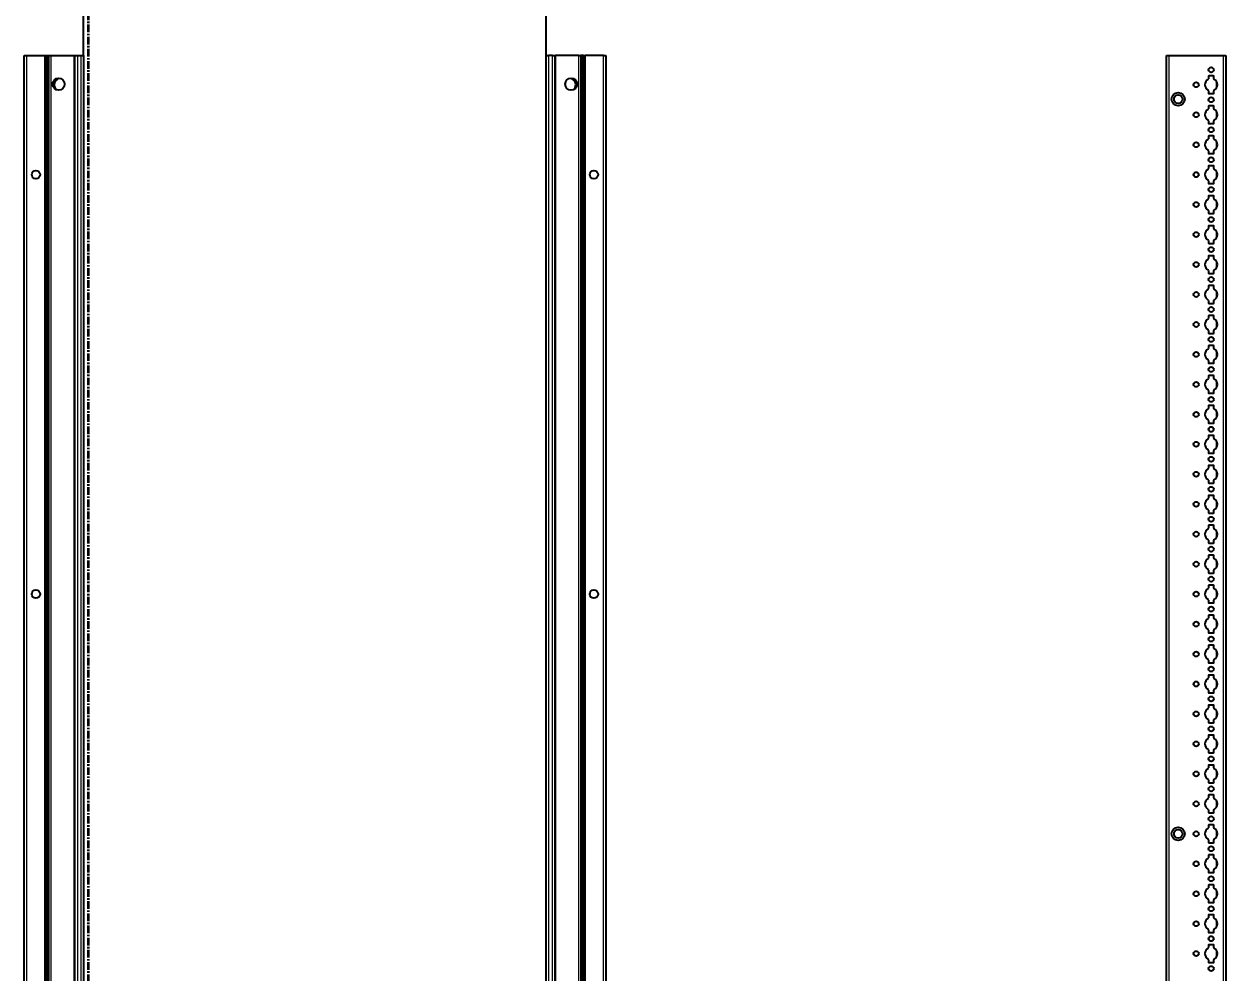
# Model space of a CAD drawing. Header units: millimetres. Extents: x -199 to 4350, y -1747 to 1507.
# Drawn here: x 1997 to 3000, y -318 to 473 of the extents above; entities that cross this region are included whole.
import ezdxf

# ---------------------------------------------------------------- set-up
doc = ezdxf.new("R2010")
doc.units = ezdxf.units.MM
doc.linetypes.add('CENTER', pattern=[10.16, 6.35, -1.27, 1.27, -1.27])
doc.layers.add('FORMAT', color=7, linetype='Continuous')
doc.styles.add('SLDTEXTSTYLE0', font='TXT', dxfattribs={"width": 0.75})
doc.dimstyles.new('SLDDIMSTYLE0', dxfattribs={"dimtxt": 20, "dimasz": 10, "dimexe": 0, "dimexo": 0.0625, "dimgap": 5, "dimtad": 2, "dimdec": 1, "dimrnd": 1e-09, "dimzin": 12, "dimdsep": 46, "dimtxsty": 'SLDTEXTSTYLE0', "dimsah": 1, "dimcen": 0.09, "dimadec": 0, "dimazin": 3, "dimtfac": 1, "dimtofl": 0, "dimtmove": 0, "dimatfit": 3, "dimfxl": 0, "dimfrac": 2, "dimtolj": 1, "dimtzin": 12, "dimarcsym": 0})

# ---------------------------------------------------------------- blocks, each defined once
blk = doc.blocks.new('_D_4')
at = {"layer": 'FORMAT'}
for p, q in [((2047, 447.2), (2047, 646)), ((2047, 645), (2433, 645)), ((2433, 447.2), (2433, 646))]:
    blk.add_line(p, q, dxfattribs=at)
for points in [[(2047, 645), (2057, 643.5), (2057, 646.5)], [(2433, 645), (2423, 646.5), (2423, 643.5)]]:
    blk.add_solid(points, dxfattribs=at)
at = {"layer": 'FORMAT', "insert": (2217.8, 670.8), "char_height": 20, "attachment_point": 1, "style": 'SLDTEXTSTYLE0'}
blk.add_mtext('386', dxfattribs=at)

msp = doc.modelspace()

# ---------------------------------------------------------------- linework, layer by layer
at = {"color": 7, "linetype": 'CENTER', "lineweight": 35}
msp.add_line((2050.71, 1499.09), (2050.71, -1103.67), dxfattribs=at)
at = {"color": 7, "linetype": 'Continuous', "lineweight": 25}
for p, q in [((1997.27, -851.79), (1997.27, 447.21)), ((1997.27, 447.21), (1999.27, 447.21)), ((1999.27, 447.21), (2014.62, 447.21)), ((2014.62, 447.21), (2015.27, 447.21)), ((2015.27, 423.46), (2015.27, 447.21)), ((2015.27, 447.21), (2015.86, 447.21)), ((2015.86, 447.21), (2017.07, 447.21)), ((2017.07, 447.21), (2017.07, -851.79)), ((2017.07, 447.21), (2017.1, 447.21)), ((2017.1, 447.21), (2017.1, -851.79)), ((2017.1, 447.21), (2018.31, 447.21)), ((2018.31, 447.21), (2019.72, 447.21)), ((2019.72, 447.21), (2039.12, 447.21)), ((2039.12, 447.21), (2039.77, 447.21)), ((2039.77, -851.79), (2039.77, 447.21)), ((2039.77, 447.21), (2041.77, 447.21)), ((2041.77, 447.21), (2044.97, 447.21)), ((2044.97, 447.21), (2046.97, 447.21)), ((2046.97, 447.21), (2046.97, -851.79)), ((2432.97, -851.79), (2432.97, 447.21)), ((2432.97, 447.21), (2434.97, 447.21)), ((2438.17, 447.21), (2434.97, 447.21)), ((2438.17, 447.21), (2440.17, 447.21)), ((2440.17, 447.21), (2440.17, -851.79)), ((2440.17, 447.21), (2440.82, 447.21)), ((2460.23, 447.21), (2440.82, 447.21)), ((2460.23, 447.21), (2461.64, 447.21)), ((2462.85, 447.21), (2461.64, 447.21)), ((2462.85, -851.79), (2462.85, 447.21)), ((2462.88, 447.21), (2462.85, 447.21)), ((2462.88, -851.79), (2462.88, 447.21)), ((2464.09, 447.21), (2462.88, 447.21)), ((2464.09, 447.21), (2464.67, 447.21)), ((2464.67, 447.21), (2464.67, 423.46)), ((2464.67, 447.21), (2465.32, 447.21)), ((2480.67, 447.21), (2465.32, 447.21)), ((2480.67, 447.21), (2482.67, 447.21)), ((2482.67, 447.21), (2482.67, -851.79)), ((2950.39, -851.79), (2950.39, 447.21)), ((2950.39, 447.21), (2952.39, 447.21)), ((2952.39, 447.21), (2998.09, 447.21)), ((2998.09, 447.21), (3000.09, 447.21)), ((3000.09, 447.21), (3000.09, -851.79)), ((2015.33, 423.35), (2015.27, 423.46)), ((2015.27, 423.46), (2015.27, 421.96)), ((2015.27, 421.96), (2015.33, 422.06)), ((2015.27, 373.46), (2015.27, 421.96)), ((2015.33, 422.06), (2015.33, 423.35)), ((2025.32, 427.73), (2025.32, 428.14)), ((2454.62, 428.14), (2454.62, 427.73)), ((2464.67, 423.46), (2464.61, 423.35)), ((2464.61, 423.35), (2464.61, 422.06)), ((2464.61, 422.06), (2464.67, 421.96)), ((2464.67, 421.96), (2464.67, 423.46)), ((2464.67, 421.96), (2464.67, 373.46)), ((2985.44, 429.61), (2985.44, 427.73)), ((2989.54, 430.11), (2985.94, 430.11)), ((2990.04, 427.73), (2990.04, 429.61)), ((2985.44, 417.68), (2985.44, 415.81)), ((2985.94, 415.31), (2989.54, 415.31)), ((2990.04, 415.81), (2990.04, 417.68)), ((2985.44, 404.61), (2985.44, 402.73)), ((2989.54, 405.11), (2985.94, 405.11)), ((2990.04, 402.73), (2990.04, 404.61)), ((2985.44, 392.68), (2985.44, 390.81)), ((2990.04, 390.81), (2990.04, 392.68)), ((2985.94, 390.31), (2989.54, 390.31)), ((2015.33, 373.35), (2015.27, 373.46)), ((2015.27, 373.46), (2015.27, 371.96)), ((2015.27, 371.96), (2015.33, 372.06)), ((2015.27, 323.46), (2015.27, 371.96)), ((2015.33, 372.06), (2015.33, 373.35)), ((2464.67, 373.46), (2464.61, 373.35)), ((2464.61, 373.35), (2464.61, 372.06)), ((2464.61, 372.06), (2464.67, 371.96)), ((2464.67, 371.96), (2464.67, 373.46)), ((2464.67, 371.96), (2464.67, 323.46)), ((2985.44, 379.61), (2985.44, 377.73)), ((2989.54, 380.11), (2985.94, 380.11)), ((2990.04, 377.73), (2990.04, 379.61)), ((2985.44, 367.68), (2985.44, 365.81)), ((2985.94, 365.31), (2989.54, 365.31)), ((2990.04, 365.81), (2990.04, 367.68)), ((2985.44, 354.61), (2985.44, 352.73)), ((2989.54, 355.11), (2985.94, 355.11)), ((2990.04, 352.73), (2990.04, 354.61)), ((2985.44, 342.68), (2985.44, 340.81)), ((2990.04, 340.81), (2990.04, 342.68)), ((2985.94, 340.31), (2989.54, 340.31)), ((2015.33, 323.35), (2015.27, 323.46)), ((2015.27, 323.46), (2015.27, 321.96)), ((2015.27, 321.96), (2015.33, 322.06)), ((2015.27, 273.46), (2015.27, 321.96)), ((2015.33, 322.06), (2015.33, 323.35)), ((2464.67, 323.46), (2464.61, 323.35)), ((2464.61, 323.35), (2464.61, 322.06)), ((2464.61, 322.06), (2464.67, 321.96)), ((2464.67, 321.96), (2464.67, 323.46)), ((2464.67, 321.96), (2464.67, 273.46)), ((2985.44, 329.61), (2985.44, 327.73)), ((2989.54, 330.11), (2985.94, 330.11)), ((2990.04, 327.73), (2990.04, 329.61)), ((2985.44, 317.68), (2985.44, 315.81)), ((2985.94, 315.31), (2989.54, 315.31)), ((2990.04, 315.81), (2990.04, 317.68)), ((2985.44, 304.61), (2985.44, 302.73)), ((2989.54, 305.11), (2985.94, 305.11)), ((2990.04, 302.73), (2990.04, 304.61)), ((2985.44, 292.68), (2985.44, 290.81)), ((2990.04, 290.81), (2990.04, 292.68)), ((2985.94, 290.31), (2989.54, 290.31)), ((2015.33, 273.35), (2015.27, 273.46)), ((2015.27, 273.46), (2015.27, 271.96)), ((2015.27, 271.96), (2015.33, 272.06)), ((2015.27, 223.46), (2015.27, 271.96)), ((2015.33, 272.06), (2015.33, 273.35)), ((2464.67, 273.46), (2464.61, 273.35)), ((2464.61, 273.35), (2464.61, 272.06)), ((2464.61, 272.06), (2464.67, 271.96)), ((2464.67, 271.96), (2464.67, 273.46)), ((2464.67, 271.96), (2464.67, 223.46)), ((2985.44, 279.61), (2985.44, 277.73)), ((2989.54, 280.11), (2985.94, 280.11)), ((2990.04, 277.73), (2990.04, 279.61)), ((2985.44, 267.68), (2985.44, 265.81)), ((2985.94, 265.31), (2989.54, 265.31)), ((2990.04, 265.81), (2990.04, 267.68)), ((2985.44, 254.61), (2985.44, 252.73)), ((2989.54, 255.11), (2985.94, 255.11)), ((2990.04, 252.73), (2990.04, 254.61)), ((2985.44, 242.68), (2985.44, 240.81)), ((2990.04, 240.81), (2990.04, 242.68)), ((2985.94, 240.31), (2989.54, 240.31)), ((2015.33, 223.35), (2015.27, 223.46)), ((2015.27, 223.46), (2015.27, 221.96)), ((2015.27, 221.96), (2015.33, 222.06)), ((2015.27, 173.46), (2015.27, 221.96)), ((2015.33, 222.06), (2015.33, 223.35)), ((2464.67, 223.46), (2464.61, 223.35)), ((2464.61, 223.35), (2464.61, 222.06)), ((2464.61, 222.06), (2464.67, 221.96)), ((2464.67, 221.96), (2464.67, 223.46)), ((2464.67, 221.96), (2464.67, 173.46)), ((2985.44, 229.61), (2985.44, 227.73)), ((2989.54, 230.11), (2985.94, 230.11)), ((2990.04, 227.73), (2990.04, 229.61)), ((2985.44, 217.68), (2985.44, 215.81)), ((2985.94, 215.31), (2989.54, 215.31)), ((2990.04, 215.81), (2990.04, 217.68)), ((2985.44, 204.61), (2985.44, 202.73)), ((2989.54, 205.11), (2985.94, 205.11)), ((2990.04, 202.73), (2990.04, 204.61)), ((2985.44, 192.68), (2985.44, 190.81)), ((2990.04, 190.81), (2990.04, 192.68)), ((2985.94, 190.31), (2989.54, 190.31)), ((2015.33, 173.35), (2015.27, 173.46)), ((2015.27, 173.46), (2015.27, 171.96)), ((2015.27, 171.96), (2015.33, 172.06)), ((2015.27, 123.46), (2015.27, 171.96)), ((2015.33, 172.06), (2015.33, 173.35)), ((2464.67, 173.46), (2464.61, 173.35)), ((2464.61, 173.35), (2464.61, 172.06)), ((2464.61, 172.06), (2464.67, 171.96)), ((2464.67, 171.96), (2464.67, 173.46)), ((2464.67, 171.96), (2464.67, 123.46)), ((2985.44, 179.61), (2985.44, 177.73)), ((2989.54, 180.11), (2985.94, 180.11)), ((2990.04, 177.73), (2990.04, 179.61)), ((2985.44, 167.68), (2985.44, 165.81)), ((2985.94, 165.31), (2989.54, 165.31)), ((2990.04, 165.81), (2990.04, 167.68)), ((2985.44, 154.61), (2985.44, 152.73)), ((2989.54, 155.11), (2985.94, 155.11)), ((2990.04, 152.73), (2990.04, 154.61)), ((2985.44, 142.68), (2985.44, 140.81)), ((2990.04, 140.81), (2990.04, 142.68)), ((2985.94, 140.31), (2989.54, 140.31)), ((2015.33, 123.35), (2015.27, 123.46)), ((2015.27, 123.46), (2015.27, 121.96)), ((2015.27, 121.96), (2015.33, 122.06)), ((2015.27, 73.46), (2015.27, 121.96)), ((2015.33, 122.06), (2015.33, 123.35)), ((2464.67, 123.46), (2464.61, 123.35)), ((2464.61, 123.35), (2464.61, 122.06)), ((2464.61, 122.06), (2464.67, 121.96)), ((2464.67, 121.96), (2464.67, 123.46)), ((2464.67, 121.96), (2464.67, 73.46)), ((2985.44, 129.61), (2985.44, 127.73)), ((2989.54, 130.11), (2985.94, 130.11)), ((2990.04, 127.73), (2990.04, 129.61)), ((2985.44, 117.68), (2985.44, 115.81)), ((2985.94, 115.31), (2989.54, 115.31)), ((2990.04, 115.81), (2990.04, 117.68)), ((2985.44, 104.61), (2985.44, 102.73)), ((2989.54, 105.11), (2985.94, 105.11)), ((2990.04, 102.73), (2990.04, 104.61)), ((2985.44, 92.68), (2985.44, 90.81)), ((2985.94, 90.31), (2989.54, 90.31)), ((2990.04, 90.81), (2990.04, 92.68)), ((2015.33, 73.35), (2015.27, 73.46)), ((2015.27, 73.46), (2015.27, 71.96)), ((2015.27, 71.96), (2015.33, 72.06)), ((2015.27, 23.46), (2015.27, 71.96)), ((2015.33, 72.06), (2015.33, 73.35)), ((2464.67, 73.46), (2464.61, 73.35)), ((2464.61, 73.35), (2464.61, 72.06)), ((2464.61, 72.06), (2464.67, 71.96)), ((2464.67, 71.96), (2464.67, 73.46)), ((2464.67, 71.96), (2464.67, 23.46)), ((2985.44, 79.61), (2985.44, 77.73)), ((2989.54, 80.11), (2985.94, 80.11)), ((2990.04, 77.73), (2990.04, 79.61)), ((2985.44, 67.68), (2985.44, 65.81)), ((2985.94, 65.31), (2989.54, 65.31)), ((2990.04, 65.81), (2990.04, 67.68)), ((2985.44, 54.61), (2985.44, 52.73)), ((2989.54, 55.11), (2985.94, 55.11)), ((2990.04, 52.73), (2990.04, 54.61)), ((2985.44, 42.68), (2985.44, 40.81)), ((2985.94, 40.31), (2989.54, 40.31)), ((2990.04, 40.81), (2990.04, 42.68)), ((2989.54, 30.11), (2985.94, 30.11)), ((2015.33, 23.35), (2015.27, 23.46)), ((2015.27, 23.46), (2015.27, 21.96)), ((2015.27, 21.96), (2015.33, 22.06)), ((2015.27, -26.54), (2015.27, 21.96)), ((2015.33, 22.06), (2015.33, 23.35)), ((2464.67, 23.46), (2464.61, 23.35)), ((2464.61, 23.35), (2464.61, 22.06)), ((2464.61, 22.06), (2464.67, 21.96)), ((2464.67, 21.96), (2464.67, 23.46)), ((2464.67, 21.96), (2464.67, -26.54)), ((2985.44, 29.61), (2985.44, 27.73)), ((2990.04, 27.73), (2990.04, 29.61)), ((2985.44, 17.68), (2985.44, 15.81)), ((2985.94, 15.31), (2989.54, 15.31)), ((2990.04, 15.81), (2990.04, 17.68)), ((2985.44, 4.61), (2985.44, 2.73)), ((2989.54, 5.11), (2985.94, 5.11)), ((2990.04, 2.73), (2990.04, 4.61)), ((2985.44, -7.32), (2985.44, -9.19)), ((2985.94, -9.69), (2989.54, -9.69)), ((2990.04, -9.19), (2990.04, -7.32)), ((2989.54, -19.89), (2985.94, -19.89)), ((2015.33, -26.65), (2015.27, -26.54)), ((2015.27, -26.54), (2015.27, -28.04)), ((2015.27, -28.04), (2015.33, -27.94)), ((2015.27, -76.54), (2015.27, -28.04)), ((2015.33, -27.94), (2015.33, -26.65)), ((2464.67, -26.54), (2464.61, -26.65)), ((2464.61, -26.65), (2464.61, -27.94)), ((2464.61, -27.94), (2464.67, -28.04)), ((2464.67, -28.04), (2464.67, -26.54)), ((2464.67, -28.04), (2464.67, -76.54)), ((2985.44, -20.39), (2985.44, -22.27)), ((2990.04, -22.27), (2990.04, -20.39)), ((2985.44, -32.32), (2985.44, -34.19)), ((2985.94, -34.69), (2989.54, -34.69)), ((2990.04, -34.19), (2990.04, -32.32)), ((2985.44, -45.39), (2985.44, -47.27)), ((2989.54, -44.89), (2985.94, -44.89)), ((2990.04, -47.27), (2990.04, -45.39)), ((2985.44, -57.32), (2985.44, -59.19)), ((2985.94, -59.69), (2989.54, -59.69)), ((2990.04, -59.19), (2990.04, -57.32)), ((2989.54, -69.89), (2985.94, -69.89)), ((2015.33, -76.65), (2015.27, -76.54)), ((2015.27, -76.54), (2015.27, -78.04)), ((2015.27, -78.04), (2015.33, -77.94)), ((2015.27, -126.54), (2015.27, -78.04)), ((2015.33, -77.94), (2015.33, -76.65)), ((2464.67, -76.54), (2464.61, -76.65)), ((2464.61, -76.65), (2464.61, -77.94)), ((2464.61, -77.94), (2464.67, -78.04)), ((2464.67, -78.04), (2464.67, -76.54)), ((2464.67, -78.04), (2464.67, -126.54)), ((2985.44, -70.39), (2985.44, -72.27)), ((2990.04, -72.27), (2990.04, -70.39)), ((2985.44, -82.32), (2985.44, -84.19)), ((2985.94, -84.69), (2989.54, -84.69)), ((2990.04, -84.19), (2990.04, -82.32)), ((2985.44, -95.39), (2985.44, -97.27)), ((2989.54, -94.89), (2985.94, -94.89)), ((2990.04, -97.27), (2990.04, -95.39)), ((2985.44, -107.32), (2985.44, -109.19)), ((2985.94, -109.69), (2989.54, -109.69)), ((2990.04, -109.19), (2990.04, -107.32)), ((2989.54, -119.89), (2985.94, -119.89)), ((2015.33, -126.65), (2015.27, -126.54)), ((2015.27, -126.54), (2015.27, -128.04)), ((2015.27, -128.04), (2015.33, -127.94)), ((2015.27, -176.54), (2015.27, -128.04)), ((2015.33, -127.94), (2015.33, -126.65)), ((2464.67, -126.54), (2464.61, -126.65)), ((2464.61, -126.65), (2464.61, -127.94)), ((2464.61, -127.94), (2464.67, -128.04)), ((2464.67, -128.04), (2464.67, -126.54)), ((2464.67, -128.04), (2464.67, -176.54)), ((2985.44, -120.39), (2985.44, -122.27)), ((2990.04, -122.27), (2990.04, -120.39)), ((2985.44, -132.32), (2985.44, -134.19)), ((2985.94, -134.69), (2989.54, -134.69)), ((2990.04, -134.19), (2990.04, -132.32)), ((2985.44, -145.39), (2985.44, -147.27)), ((2989.54, -144.89), (2985.94, -144.89)), ((2990.04, -147.27), (2990.04, -145.39)), ((2985.44, -157.32), (2985.44, -159.19)), ((2985.94, -159.69), (2989.54, -159.69)), ((2990.04, -159.19), (2990.04, -157.32)), ((2985.44, -170.39), (2985.44, -172.27)), ((2989.54, -169.89), (2985.94, -169.89)), ((2990.04, -172.27), (2990.04, -170.39)), ((2015.33, -176.65), (2015.27, -176.54)), ((2015.27, -176.54), (2015.27, -178.04)), ((2015.27, -178.04), (2015.33, -177.94)), ((2015.27, -226.54), (2015.27, -178.04)), ((2015.33, -177.94), (2015.33, -176.65)), ((2464.67, -176.54), (2464.61, -176.65)), ((2464.61, -176.65), (2464.61, -177.94)), ((2464.61, -177.94), (2464.67, -178.04)), ((2464.67, -178.04), (2464.67, -176.54)), ((2464.67, -178.04), (2464.67, -226.54)), ((2985.44, -182.32), (2985.44, -184.19)), ((2985.94, -184.69), (2989.54, -184.69)), ((2990.04, -184.19), (2990.04, -182.32)), ((2985.44, -195.39), (2985.44, -197.27)), ((2989.54, -194.89), (2985.94, -194.89)), ((2990.04, -197.27), (2990.04, -195.39)), ((2985.44, -207.32), (2985.44, -209.19)), ((2985.94, -209.69), (2989.54, -209.69)), ((2990.04, -209.19), (2990.04, -207.32)), ((2985.44, -220.39), (2985.44, -222.27)), ((2989.54, -219.89), (2985.94, -219.89)), ((2990.04, -222.27), (2990.04, -220.39)), ((2015.33, -226.65), (2015.27, -226.54)), ((2015.27, -226.54), (2015.27, -228.04)), ((2015.27, -228.04), (2015.33, -227.94)), ((2015.27, -276.54), (2015.27, -228.04)), ((2015.33, -227.94), (2015.33, -226.65)), ((2464.67, -226.54), (2464.61, -226.65)), ((2464.61, -226.65), (2464.61, -227.94)), ((2464.61, -227.94), (2464.67, -228.04)), ((2464.67, -228.04), (2464.67, -226.54)), ((2464.67, -228.04), (2464.67, -276.54)), ((2985.44, -232.32), (2985.44, -234.19)), ((2985.94, -234.69), (2989.54, -234.69)), ((2990.04, -234.19), (2990.04, -232.32)), ((2985.44, -245.39), (2985.44, -247.27)), ((2989.54, -244.89), (2985.94, -244.89)), ((2990.04, -247.27), (2990.04, -245.39)), ((2985.44, -257.32), (2985.44, -259.19)), ((2985.94, -259.69), (2989.54, -259.69)), ((2990.04, -259.19), (2990.04, -257.32)), ((2985.44, -270.39), (2985.44, -272.27)), ((2989.54, -269.89), (2985.94, -269.89)), ((2990.04, -272.27), (2990.04, -270.39)), ((2015.33, -276.65), (2015.27, -276.54)), ((2015.27, -276.54), (2015.27, -278.04)), ((2015.27, -278.04), (2015.33, -277.94)), ((2015.27, -326.54), (2015.27, -278.04)), ((2015.33, -277.94), (2015.33, -276.65)), ((2464.67, -276.54), (2464.61, -276.65)), ((2464.61, -276.65), (2464.61, -277.94)), ((2464.61, -277.94), (2464.67, -278.04)), ((2464.67, -278.04), (2464.67, -276.54)), ((2464.67, -278.04), (2464.67, -326.54)), ((2985.44, -282.32), (2985.44, -284.19)), ((2985.94, -284.69), (2989.54, -284.69)), ((2990.04, -284.19), (2990.04, -282.32)), ((2985.44, -295.39), (2985.44, -297.27)), ((2989.54, -294.89), (2985.94, -294.89)), ((2990.04, -297.27), (2990.04, -295.39)), ((2985.44, -307.32), (2985.44, -309.19)), ((2985.94, -309.69), (2989.54, -309.69)), ((2990.04, -309.19), (2990.04, -307.32))]:
    msp.add_line(p, q, dxfattribs=at)
at = {"color": 8, "linetype": 'Continuous', "lineweight": 18}
for p, q in [((1999.27, 447.21), (1999.27, -851.79)), ((2014.62, -851.79), (2014.62, 447.21)), ((2015.86, 447.21), (2015.86, -851.79)), ((2018.31, -851.79), (2018.31, 447.21)), ((2019.72, 447.21), (2019.72, -851.79)), ((2039.12, -851.79), (2039.12, 447.21)), ((2041.77, 447.21), (2041.77, -851.79)), ((2044.97, -851.79), (2044.97, 447.21)), ((2434.97, 447.21), (2434.97, -851.79)), ((2438.17, -851.79), (2438.17, 447.21)), ((2440.82, 447.21), (2440.82, -851.79)), ((2460.23, -851.79), (2460.23, 447.21)), ((2461.64, 447.21), (2461.64, -851.79)), ((2464.09, -851.79), (2464.09, 447.21)), ((2465.32, 447.21), (2465.32, -851.79)), ((2480.67, -851.79), (2480.67, 447.21)), ((2952.39, 447.21), (2952.39, -851.79)), ((2998.09, -851.79), (2998.09, 447.21)), ((2992.24, 420), (2992.24, 425.41)), ((2992.24, 395), (2992.24, 400.41)), ((2992.24, 370), (2992.24, 375.41)), ((2992.24, 345), (2992.24, 350.41)), ((2992.24, 320), (2992.24, 325.41)), ((2992.24, 295), (2992.24, 300.41)), ((2992.24, 270), (2992.24, 275.41)), ((2992.24, 245), (2992.24, 250.41)), ((2992.24, 220), (2992.24, 225.41)), ((2992.24, 195), (2992.24, 200.41)), ((2992.24, 170), (2992.24, 175.41)), ((2992.24, 145), (2992.24, 150.41)), ((2992.24, 120), (2992.24, 125.41)), ((2992.24, 95), (2992.24, 100.41)), ((2992.24, 70), (2992.24, 75.41)), ((2992.24, 45), (2992.24, 50.41)), ((2992.24, 20), (2992.24, 25.41)), ((2992.24, -5), (2992.24, 0.41)), ((2992.24, -30), (2992.24, -24.59)), ((2992.24, -55), (2992.24, -49.59)), ((2992.24, -80), (2992.24, -74.59)), ((2992.24, -105), (2992.24, -99.59)), ((2992.24, -130), (2992.24, -124.59)), ((2992.24, -155), (2992.24, -149.59)), ((2992.24, -180), (2992.24, -174.59)), ((2992.24, -205), (2992.24, -199.59)), ((2992.24, -230), (2992.24, -224.59)), ((2992.24, -255), (2992.24, -249.59)), ((2992.24, -280), (2992.24, -274.59)), ((2992.24, -305), (2992.24, -299.59))]:
    msp.add_line(p, q, dxfattribs=at)
at = {"color": 7, "linetype": 'Continuous', "lineweight": 25}
for centre, radius in [((2987.74, 435.21), 2.12), ((2026.12, 423.21), 5), ((2453.82, 423.21), 5), ((2975.24, 422.71), 2.12), ((2960.24, 410.71), 5.5), ((2960.24, 410.71), 3.5), ((2987.74, 410.21), 2.12), ((2975.24, 397.71), 2.12), ((2987.74, 385.21), 2.12), ((2975.24, 372.71), 2.12), ((2987.74, 360.21), 2.12), ((2007.17, 347.71), 3.5), ((2472.77, 347.71), 3.5), ((2975.24, 347.71), 2.12), ((2987.74, 335.21), 2.12), ((2975.24, 322.71), 2.12), ((2987.74, 310.21), 2.12), ((2975.24, 297.71), 2.12), ((2987.74, 285.21), 2.12), ((2975.24, 272.71), 2.12), ((2987.74, 260.21), 2.12), ((2975.24, 247.71), 2.12), ((2987.74, 235.21), 2.12), ((2975.24, 222.71), 2.12), ((2987.74, 210.21), 2.12), ((2975.24, 197.71), 2.12), ((2987.74, 185.21), 2.12), ((2975.24, 172.71), 2.12), ((2987.74, 160.21), 2.12), ((2975.24, 147.71), 2.12), ((2987.74, 135.21), 2.12), ((2975.24, 122.71), 2.12), ((2987.74, 110.21), 2.12), ((2975.24, 97.71), 2.12), ((2987.74, 85.21), 2.12), ((2975.24, 72.71), 2.12), ((2987.74, 60.21), 2.12), ((2975.24, 47.71), 2.12), ((2987.74, 35.21), 2.12), ((2975.24, 22.71), 2.12), ((2987.74, 10.21), 2.12), ((2007.17, -2.29), 3.5), ((2472.77, -2.29), 3.5), ((2975.24, -2.29), 2.12), ((2987.74, -14.79), 2.12), ((2975.24, -27.29), 2.12), ((2987.74, -39.79), 2.12), ((2975.24, -52.29), 2.12), ((2987.74, -64.79), 2.12), ((2975.24, -77.29), 2.12), ((2987.74, -89.79), 2.12), ((2975.24, -102.29), 2.12), ((2987.74, -114.79), 2.12), ((2975.24, -127.29), 2.12), ((2987.74, -139.79), 2.12), ((2975.24, -152.29), 2.12), ((2987.74, -164.79), 2.12), ((2975.24, -177.29), 2.12), ((2987.74, -189.79), 2.12), ((2960.24, -202.29), 5.5), ((2960.24, -202.29), 3.5), ((2975.24, -202.29), 2.12), ((2987.74, -214.79), 2.12), ((2975.24, -227.29), 2.12), ((2987.74, -239.79), 2.12), ((2975.24, -252.29), 2.12), ((2987.74, -264.79), 2.12), ((2975.24, -277.29), 2.12), ((2987.74, -289.79), 2.12), ((2975.24, -302.29), 2.12), ((2987.74, -314.79), 2.12)]:
    msp.add_circle(centre, radius, dxfattribs=at)
for centre, radius, start, end in [((2027.62, 422.71), 5.25, 119.14074, 233.81086), ((2024.82, 427.73), 0.5, 299.14074, 0), ((2455.12, 427.73), 0.5, 180, 240.85926), ((2452.32, 422.71), 5.25, 306.18907, 60.85926), ((2987.74, 422.71), 5.25, 119.14074, 240.85926), ((2984.94, 427.73), 0.5, 299.14074, 0), ((2985.94, 429.61), 0.5, 90, 180), ((2989.54, 429.61), 0.5, 0, 90), ((2990.54, 427.73), 0.5, 180, 240.85926), ((2987.74, 422.71), 5.25, 299.14074, 60.85926), ((2984.94, 417.68), 0.5, 0, 60.85926), ((2985.94, 415.81), 0.5, 180, 270), ((2989.54, 415.81), 0.5, 270, 0), ((2990.54, 417.68), 0.5, 119.14074, 180), ((2987.74, 397.71), 5.25, 119.14074, 240.85926), ((2984.94, 402.73), 0.5, 299.14074, 0), ((2985.94, 404.61), 0.5, 90, 180), ((2989.54, 404.61), 0.5, 0, 90), ((2990.54, 402.73), 0.5, 180, 240.85926), ((2987.74, 397.71), 5.25, 299.14074, 60.85926), ((2984.94, 392.68), 0.5, 0, 60.85926), ((2990.54, 392.68), 0.5, 119.14074, 180), ((2985.94, 390.81), 0.5, 180, 270), ((2989.54, 390.81), 0.5, 270, 0), ((2987.74, 372.71), 5.25, 119.14074, 240.85926), ((2984.94, 377.73), 0.5, 299.14074, 0), ((2985.94, 379.61), 0.5, 90, 180), ((2989.54, 379.61), 0.5, 0, 90), ((2990.54, 377.73), 0.5, 180, 240.85926), ((2987.74, 372.71), 5.25, 299.14074, 60.85926), ((2984.94, 367.68), 0.5, 0, 60.85926), ((2985.94, 365.81), 0.5, 180, 270), ((2989.54, 365.81), 0.5, 270, 0), ((2990.54, 367.68), 0.5, 119.14074, 180), ((2987.74, 347.71), 5.25, 119.14074, 240.85926), ((2984.94, 352.73), 0.5, 299.14074, 0), ((2985.94, 354.61), 0.5, 90, 180), ((2989.54, 354.61), 0.5, 0, 90), ((2990.54, 352.73), 0.5, 180, 240.85926), ((2987.74, 347.71), 5.25, 299.14074, 60.85926), ((2984.94, 342.68), 0.5, 0, 60.85926), ((2990.54, 342.68), 0.5, 119.14074, 180), ((2985.94, 340.81), 0.5, 180, 270), ((2989.54, 340.81), 0.5, 270, 0), ((2987.74, 322.71), 5.25, 119.14074, 240.85926), ((2984.94, 327.73), 0.5, 299.14074, 0), ((2985.94, 329.61), 0.5, 90, 180), ((2989.54, 329.61), 0.5, 0, 90), ((2990.54, 327.73), 0.5, 180, 240.85926), ((2987.74, 322.71), 5.25, 299.14074, 60.85926), ((2984.94, 317.68), 0.5, 0, 60.85926), ((2985.94, 315.81), 0.5, 180, 270), ((2989.54, 315.81), 0.5, 270, 0), ((2990.54, 317.68), 0.5, 119.14074, 180), ((2987.74, 297.71), 5.25, 119.14074, 240.85926), ((2984.94, 302.73), 0.5, 299.14074, 0), ((2985.94, 304.61), 0.5, 90, 180), ((2989.54, 304.61), 0.5, 0, 90), ((2990.54, 302.73), 0.5, 180, 240.85926), ((2987.74, 297.71), 5.25, 299.14074, 60.85926), ((2984.94, 292.68), 0.5, 0, 60.85926), ((2990.54, 292.68), 0.5, 119.14074, 180), ((2985.94, 290.81), 0.5, 180, 270), ((2989.54, 290.81), 0.5, 270, 0), ((2987.74, 272.71), 5.25, 119.14074, 240.85926), ((2984.94, 277.73), 0.5, 299.14074, 0), ((2985.94, 279.61), 0.5, 90, 180), ((2989.54, 279.61), 0.5, 0, 90), ((2990.54, 277.73), 0.5, 180, 240.85926), ((2987.74, 272.71), 5.25, 299.14074, 60.85926), ((2984.94, 267.68), 0.5, 0, 60.85926), ((2985.94, 265.81), 0.5, 180, 270), ((2989.54, 265.81), 0.5, 270, 0), ((2990.54, 267.68), 0.5, 119.14074, 180), ((2987.74, 247.71), 5.25, 119.14074, 240.85926), ((2984.94, 252.73), 0.5, 299.14074, 0), ((2985.94, 254.61), 0.5, 90, 180), ((2989.54, 254.61), 0.5, 0, 90), ((2990.54, 252.73), 0.5, 180, 240.85926), ((2987.74, 247.71), 5.25, 299.14074, 60.85926), ((2984.94, 242.68), 0.5, 0, 60.85926), ((2985.94, 240.81), 0.5, 180, 270), ((2989.54, 240.81), 0.5, 270, 0), ((2990.54, 242.68), 0.5, 119.14074, 180), ((2987.74, 222.71), 5.25, 119.14074, 240.85926), ((2984.94, 227.73), 0.5, 299.14074, 0), ((2985.94, 229.61), 0.5, 90, 180), ((2989.54, 229.61), 0.5, 0, 90), ((2990.54, 227.73), 0.5, 180, 240.85926), ((2987.74, 222.71), 5.25, 299.14074, 60.85926), ((2984.94, 217.68), 0.5, 0, 60.85926), ((2985.94, 215.81), 0.5, 180, 270), ((2989.54, 215.81), 0.5, 270, 0), ((2990.54, 217.68), 0.5, 119.14074, 180), ((2987.74, 197.71), 5.25, 119.14074, 240.85926), ((2984.94, 202.73), 0.5, 299.14074, 0), ((2985.94, 204.61), 0.5, 90, 180), ((2989.54, 204.61), 0.5, 0, 90), ((2990.54, 202.73), 0.5, 180, 240.85926), ((2987.74, 197.71), 5.25, 299.14074, 60.85926), ((2984.94, 192.68), 0.5, 0, 60.85926), ((2985.94, 190.81), 0.5, 180, 270), ((2989.54, 190.81), 0.5, 270, 0), ((2990.54, 192.68), 0.5, 119.14074, 180), ((2987.74, 172.71), 5.25, 119.14074, 240.85926), ((2984.94, 177.73), 0.5, 299.14074, 0), ((2985.94, 179.61), 0.5, 90, 180), ((2989.54, 179.61), 0.5, 360, 90), ((2990.54, 177.73), 0.5, 180, 240.85926), ((2987.74, 172.71), 5.25, 299.14074, 60.85926), ((2984.94, 167.68), 0.5, 0, 60.85926), ((2985.94, 165.81), 0.5, 180, 270), ((2989.54, 165.81), 0.5, 270, 0), ((2990.54, 167.68), 0.5, 119.14074, 180), ((2987.74, 147.71), 5.25, 119.14074, 240.85926), ((2984.94, 152.73), 0.5, 299.14074, 0), ((2985.94, 154.61), 0.5, 90, 180), ((2989.54, 154.61), 0.5, 360, 90), ((2990.54, 152.73), 0.5, 180, 240.85926), ((2987.74, 147.71), 5.25, 299.14074, 60.85926), ((2984.94, 142.68), 0.5, 0, 60.85926), ((2985.94, 140.81), 0.5, 180, 270), ((2989.54, 140.81), 0.5, 270, 0), ((2990.54, 142.68), 0.5, 119.14074, 180), ((2987.74, 122.71), 5.25, 119.14074, 240.85926), ((2984.94, 127.73), 0.5, 299.14074, 0), ((2985.94, 129.61), 0.5, 90, 180), ((2989.54, 129.61), 0.5, 0, 90), ((2990.54, 127.73), 0.5, 180, 240.85926), ((2987.74, 122.71), 5.25, 299.14074, 60.85926), ((2984.94, 117.68), 0.5, 0, 60.85926), ((2985.94, 115.81), 0.5, 180, 270), ((2989.54, 115.81), 0.5, 270, 0), ((2990.54, 117.68), 0.5, 119.14074, 180), ((2987.74, 97.71), 5.25, 119.14074, 240.85926), ((2984.94, 102.73), 0.5, 299.14074, 0), ((2985.94, 104.61), 0.5, 90, 180), ((2989.54, 104.61), 0.5, 0, 90), ((2990.54, 102.73), 0.5, 180, 240.85926), ((2987.74, 97.71), 5.25, 299.14074, 60.85926), ((2984.94, 92.68), 0.5, 0, 60.85926), ((2985.94, 90.81), 0.5, 180, 270), ((2989.54, 90.81), 0.5, 270, 0), ((2990.54, 92.68), 0.5, 119.14074, 180), ((2987.74, 72.71), 5.25, 119.14074, 240.85926), ((2984.94, 77.73), 0.5, 299.14074, 0), ((2985.94, 79.61), 0.5, 90, 180), ((2989.54, 79.61), 0.5, 0, 90), ((2990.54, 77.73), 0.5, 180, 240.85926), ((2987.74, 72.71), 5.25, 299.14074, 60.85926), ((2984.94, 67.68), 0.5, 0, 60.85926), ((2985.94, 65.81), 0.5, 180, 270), ((2989.54, 65.81), 0.5, 270, 0), ((2990.54, 67.68), 0.5, 119.14074, 180), ((2987.74, 47.71), 5.25, 119.14074, 240.85926), ((2984.94, 52.73), 0.5, 299.14074, 0), ((2985.94, 54.61), 0.5, 90, 180), ((2989.54, 54.61), 0.5, 0, 90), ((2990.54, 52.73), 0.5, 180, 240.85926), ((2987.74, 47.71), 5.25, 299.14074, 60.85926), ((2984.94, 42.68), 0.5, 0, 60.85926), ((2985.94, 40.81), 0.5, 180, 270), ((2989.54, 40.81), 0.5, 270, 0), ((2990.54, 42.68), 0.5, 119.14074, 180), ((2985.94, 29.61), 0.5, 90, 180), ((2989.54, 29.61), 0.5, 0, 90), ((2987.74, 22.71), 5.25, 119.14074, 240.85926), ((2984.94, 27.73), 0.5, 299.14074, 0), ((2990.54, 27.73), 0.5, 180, 240.85926), ((2987.74, 22.71), 5.25, 299.14074, 60.85926), ((2984.94, 17.68), 0.5, 0, 60.85926), ((2985.94, 15.81), 0.5, 180, 270), ((2989.54, 15.81), 0.5, 270, 0), ((2990.54, 17.68), 0.5, 119.14074, 180), ((2987.74, -2.29), 5.25, 119.14074, 240.85926), ((2984.94, 2.73), 0.5, 299.14074, 0), ((2985.94, 4.61), 0.5, 90, 180), ((2989.54, 4.61), 0.5, 0, 90), ((2990.54, 2.73), 0.5, 180, 240.85926), ((2987.74, -2.29), 5.25, 299.14074, 60.85926), ((2984.94, -7.32), 0.5, 0, 60.85926), ((2985.94, -9.19), 0.5, 180, 270), ((2989.54, -9.19), 0.5, 270, 0), ((2990.54, -7.32), 0.5, 119.14074, 180), ((2985.94, -20.39), 0.5, 90, 180), ((2989.54, -20.39), 0.5, 0, 90), ((2987.74, -27.29), 5.25, 119.14074, 240.85926), ((2984.94, -22.27), 0.5, 299.14074, 0), ((2990.54, -22.27), 0.5, 180, 240.85926), ((2987.74, -27.29), 5.25, 299.14074, 60.85926), ((2984.94, -32.32), 0.5, 0, 60.85926), ((2985.94, -34.19), 0.5, 180, 270), ((2989.54, -34.19), 0.5, 270, 0), ((2990.54, -32.32), 0.5, 119.14074, 180), ((2987.74, -52.29), 5.25, 119.14074, 240.85926), ((2984.94, -47.27), 0.5, 299.14074, 0), ((2985.94, -45.39), 0.5, 90, 180), ((2989.54, -45.39), 0.5, 0, 90), ((2990.54, -47.27), 0.5, 180, 240.85926), ((2987.74, -52.29), 5.25, 299.14074, 60.85926), ((2984.94, -57.32), 0.5, 0, 60.85926), ((2985.94, -59.19), 0.5, 180, 270), ((2989.54, -59.19), 0.5, 270, 0), ((2990.54, -57.32), 0.5, 119.14074, 180), ((2985.94, -70.39), 0.5, 90, 180), ((2989.54, -70.39), 0.5, 0, 90), ((2987.74, -77.29), 5.25, 119.14074, 240.85926), ((2984.94, -72.27), 0.5, 299.14074, 0), ((2990.54, -72.27), 0.5, 180, 240.85926), ((2987.74, -77.29), 5.25, 299.14074, 60.85926), ((2984.94, -82.32), 0.5, 0, 60.85926), ((2985.94, -84.19), 0.5, 180, 270), ((2989.54, -84.19), 0.5, 270, 0), ((2990.54, -82.32), 0.5, 119.14074, 180), ((2987.74, -102.29), 5.25, 119.14074, 240.85926), ((2984.94, -97.27), 0.5, 299.14074, 0), ((2985.94, -95.39), 0.5, 90, 180), ((2989.54, -95.39), 0.5, 0, 90), ((2990.54, -97.27), 0.5, 180, 240.85926), ((2987.74, -102.29), 5.25, 299.14074, 60.85926), ((2984.94, -107.32), 0.5, 0, 60.85926), ((2985.94, -109.19), 0.5, 180, 270), ((2989.54, -109.19), 0.5, 270, 0), ((2990.54, -107.32), 0.5, 119.14074, 180), ((2985.94, -120.39), 0.5, 90, 180), ((2989.54, -120.39), 0.5, 0, 90), ((2987.74, -127.29), 5.25, 119.14074, 240.85926), ((2984.94, -122.27), 0.5, 299.14074, 0), ((2990.54, -122.27), 0.5, 180, 240.85926), ((2987.74, -127.29), 5.25, 299.14074, 60.85926), ((2984.94, -132.32), 0.5, 0, 60.85926), ((2985.94, -134.19), 0.5, 180, 270), ((2989.54, -134.19), 0.5, 270, 0), ((2990.54, -132.32), 0.5, 119.14074, 180), ((2987.74, -152.29), 5.25, 119.14074, 240.85926), ((2984.94, -147.27), 0.5, 299.14074, 0), ((2985.94, -145.39), 0.5, 90, 180), ((2989.54, -145.39), 0.5, 0, 90), ((2990.54, -147.27), 0.5, 180, 240.85926), ((2987.74, -152.29), 5.25, 299.14074, 60.85926), ((2984.94, -157.32), 0.5, 0, 60.85926), ((2985.94, -159.19), 0.5, 180, 270), ((2989.54, -159.19), 0.5, 270, 0), ((2990.54, -157.32), 0.5, 119.14074, 180), ((2985.94, -170.39), 0.5, 90, 180), ((2989.54, -170.39), 0.5, 0, 90), ((2987.74, -177.29), 5.25, 119.14074, 240.85926), ((2984.94, -172.27), 0.5, 299.14074, 0), ((2990.54, -172.27), 0.5, 180, 240.85926), ((2987.74, -177.29), 5.25, 299.14074, 60.85926), ((2984.94, -182.32), 0.5, 0, 60.85926), ((2985.94, -184.19), 0.5, 180, 270), ((2989.54, -184.19), 0.5, 270, 0), ((2990.54, -182.32), 0.5, 119.14074, 180), ((2987.74, -202.29), 5.25, 119.14074, 240.85926), ((2984.94, -197.27), 0.5, 299.14074, 0), ((2985.94, -195.39), 0.5, 90, 180), ((2989.54, -195.39), 0.5, 0, 90), ((2990.54, -197.27), 0.5, 180, 240.85926), ((2987.74, -202.29), 5.25, 299.14074, 60.85926), ((2984.94, -207.32), 0.5, 0, 60.85926), ((2985.94, -209.19), 0.5, 180, 270), ((2989.54, -209.19), 0.5, 270, 0), ((2990.54, -207.32), 0.5, 119.14074, 180), ((2985.94, -220.39), 0.5, 90, 180), ((2989.54, -220.39), 0.5, 0, 90), ((2987.74, -227.29), 5.25, 119.14074, 240.85926), ((2984.94, -222.27), 0.5, 299.14074, 0), ((2990.54, -222.27), 0.5, 180, 240.85926), ((2987.74, -227.29), 5.25, 299.14074, 60.85926), ((2984.94, -232.32), 0.5, 0, 60.85926), ((2985.94, -234.19), 0.5, 180, 270), ((2989.54, -234.19), 0.5, 270, 0), ((2990.54, -232.32), 0.5, 119.14074, 180), ((2987.74, -252.29), 5.25, 119.14074, 240.85926), ((2984.94, -247.27), 0.5, 299.14074, 0), ((2985.94, -245.39), 0.5, 90, 180), ((2989.54, -245.39), 0.5, 0, 90), ((2990.54, -247.27), 0.5, 180, 240.85926), ((2987.74, -252.29), 5.25, 299.14074, 60.85926), ((2984.94, -257.32), 0.5, 0, 60.85926), ((2985.94, -259.19), 0.5, 180, 270), ((2989.54, -259.19), 0.5, 270, 0), ((2990.54, -257.32), 0.5, 119.14074, 180), ((2985.94, -270.39), 0.5, 90, 180), ((2989.54, -270.39), 0.5, 0, 90), ((2987.74, -277.29), 5.25, 119.14074, 240.85926), ((2984.94, -272.27), 0.5, 299.14074, 0), ((2990.54, -272.27), 0.5, 180, 240.85926), ((2987.74, -277.29), 5.25, 299.14074, 60.85926), ((2984.94, -282.32), 0.5, 0, 60.85926), ((2985.94, -284.19), 0.5, 180, 270), ((2989.54, -284.19), 0.5, 270, 0), ((2990.54, -282.32), 0.5, 119.14074, 180), ((2987.74, -302.29), 5.25, 119.14074, 240.85926), ((2984.94, -297.27), 0.5, 299.14074, 0), ((2985.94, -295.39), 0.5, 90, 180), ((2989.54, -295.39), 0.5, 0, 90), ((2990.54, -297.27), 0.5, 180, 240.85926), ((2987.74, -302.29), 5.25, 299.14074, 60.85926), ((2984.94, -307.32), 0.5, 0, 60.85926), ((2985.94, -309.19), 0.5, 180, 270), ((2989.54, -309.19), 0.5, 270, 0), ((2990.54, -307.32), 0.5, 119.14074, 180)]:
    msp.add_arc(centre, radius, start, end, dxfattribs=at)

# ---------------------------------------------------------------- dimensions: what is measured, and where the dimension line sits
at = {"layer": 'FORMAT'}
dim = msp.add_linear_dim(base=(2432.97, 645), p1=(2046.97, 447.21), p2=(2432.97, 447.21), angle=0, dimstyle='SLDDIMSTYLE0', dxfattribs=at)
dim.commit()
dim.dimension.update_dxf_attribs({"geometry": '_D_4', "text_midpoint": (2239.97, 645), "dimtype": 160})

doc.saveas('drawing.dxf')
